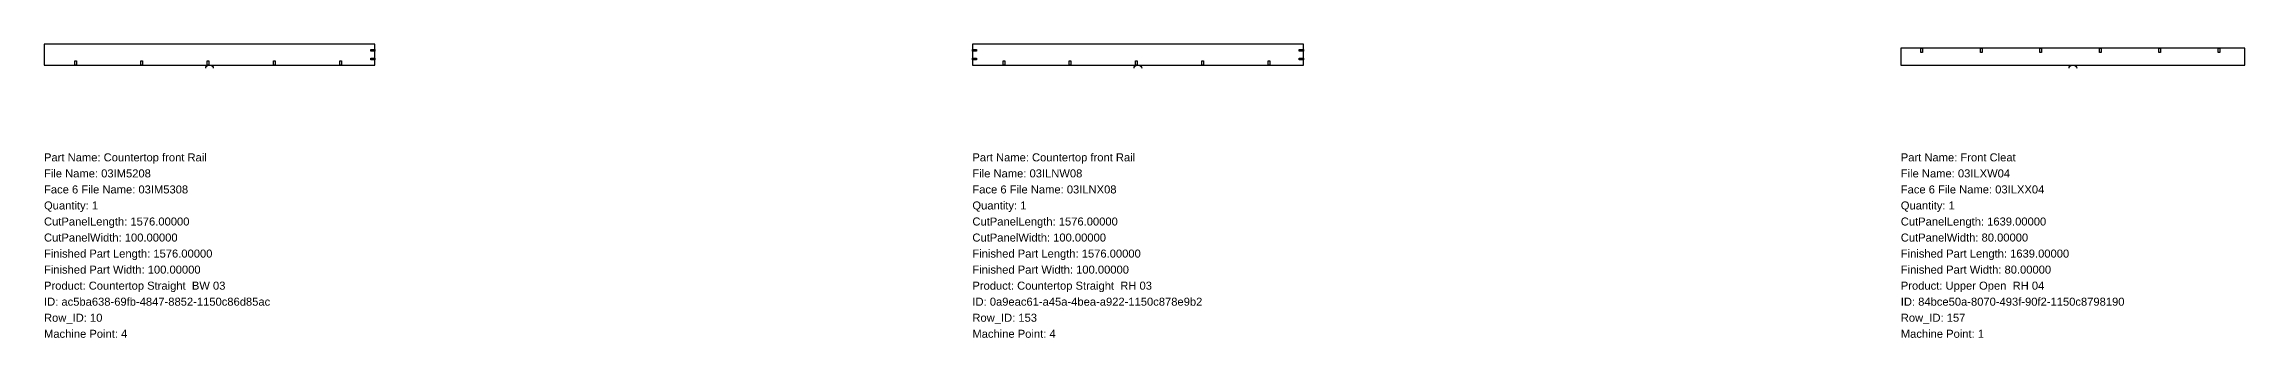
# Model space of a CAD drawing. Header units: inches. Extents: x 0 to 200771, y -1296 to 641.
# Drawn here: x 112298 to 122779, y -1296 to 100 of the extents above; entities that cross this region are included whole.
import ezdxf

# ---------------------------------------------------------------- set-up
doc = ezdxf.new("R2010")
doc.units = ezdxf.units.IN
doc.header["$MEASUREMENT"] = 0
for name, color, linetype in [('BORDER_Z18P0RT1001', 7, 'Continuous'), ('HBORE_Z9P0', 4, 'Continuous'), ('NESTTEXT', 1, 'Continuous')]:
    doc.layers.add(name, color=color, linetype=linetype)
doc.styles.get("Standard").update_dxf_attribs({"font": 'arial.ttf'})

msp = doc.modelspace()

# ---------------------------------------------------------------- linework, layer by layer
at = {"layer": 'BORDER_Z18P0RT1001', "color": 2}
for points in [[(113067.825, -15, -0.414213562), (113082.825, 0), (113874, 0), (113874, 100), (112298, 100), (112298, 0), (113089.175, 0, -0.414213562), (113104.175, -15)], [(117488.625, -15, -0.414213562), (117503.625, 0), (118294.8, 0), (118294.8, 100), (116718.8, 100), (116718.8, 0), (117509.975, 0, -0.414213562), (117524.975, -15)], [(121940.925, -15, -0.414213562), (121955.925, 0), (122778.6, 0), (122778.6, 80), (121139.6, 80), (121139.6, 0), (121962.275, 0, -0.414213562), (121977.275, -15)]]:
    msp.add_lwpolyline(points, format="xyb", dxfattribs=at)
at = {"layer": 'HBORE_Z9P0', "color": 4}
for points in [[(112444, 0), (112444, 20), (112452, 20), (112452, 0), (112444, 0)], [(112759.5, 0), (112759.5, 20), (112767.5, 20), (112767.5, 0), (112759.5, 0)], [(113075, 0), (113075, 20), (113083, 20), (113083, 0), (113075, 0)], [(113390.5, 0), (113390.5, 20), (113398.5, 20), (113398.5, 0), (113390.5, 0)], [(113706, 0), (113706, 20), (113714, 20), (113714, 0), (113706, 0)], [(113874, 66), (113854, 66), (113854, 74), (113874, 74), (113874, 66)], [(113874, 26), (113854, 26), (113854, 34), (113874, 34), (113874, 26)], [(116718.8, 74), (116738.8, 74), (116738.8, 66), (116718.8, 66), (116718.8, 74)], [(116718.8, 34), (116738.8, 34), (116738.8, 26), (116718.8, 26), (116718.8, 34)], [(116864.8, 0), (116864.8, 20), (116872.8, 20), (116872.8, 0), (116864.8, 0)], [(117180.3, 0), (117180.3, 20), (117188.3, 20), (117188.3, 0), (117180.3, 0)], [(117495.8, 0), (117495.8, 20), (117503.8, 20), (117503.8, 0), (117495.8, 0)], [(117811.3, 0), (117811.3, 20), (117819.3, 20), (117819.3, 0), (117811.3, 0)], [(118126.8, 0), (118126.8, 20), (118134.8, 20), (118134.8, 0), (118126.8, 0)], [(118294.8, 66), (118274.8, 66), (118274.8, 74), (118294.8, 74), (118294.8, 66)], [(118294.8, 26), (118274.8, 26), (118274.8, 34), (118294.8, 34), (118294.8, 26)], [(121243.6, 80), (121243.6, 60), (121235.6, 60), (121235.6, 80), (121243.6, 80)], [(121526.8, 80), (121526.8, 60), (121518.8, 60), (121518.8, 80), (121526.8, 80)], [(121810, 80), (121810, 60), (121802, 60), (121802, 80), (121810, 80)], [(122093.2, 80), (122093.2, 60), (122085.2, 60), (122085.2, 80), (122093.2, 80)], [(122376.4, 80), (122376.4, 60), (122368.4, 60), (122368.4, 80), (122376.4, 80)], [(122659.6, 80), (122659.6, 60), (122651.6, 60), (122651.6, 80), (122659.6, 80)]]:
    msp.add_lwpolyline(points, close=True, dxfattribs=at)

# ---------------------------------------------------------------- texts
at = {"layer": 'NESTTEXT', "color": 1}
for s, p in [('Part Name: Countertop front Rail', (112298, -457.2)), ('Part Name: Countertop front Rail', (116718.8, -457.2)), ('Part Name: Front Cleat', (121139.6, -457.2)), ('File Name: 03IM5208', (112298, -533.4)), ('File Name: 03ILNW08', (116718.8, -533.4)), ('File Name: 03ILXW04', (121139.6, -533.4)), ('Face 6 File Name: 03IM5308', (112298, -609.6)), ('Face 6 File Name: 03ILNX08', (116718.8, -609.6)), ('Face 6 File Name: 03ILXX04', (121139.6, -609.6)), ('Quantity: 1', (112298, -685.8)), ('CutPanelLength: 1576.00000', (112298, -762)), ('Quantity: 1', (116718.8, -685.8)), ('CutPanelLength: 1576.00000', (116718.8, -762)), ('Quantity: 1', (121139.6, -685.8)), ('CutPanelLength: 1639.00000', (121139.6, -762)), ('CutPanelWidth: 100.00000', (112298, -838.2)), ('CutPanelWidth: 100.00000', (116718.8, -838.2)), ('CutPanelWidth: 80.00000', (121139.6, -838.2)), ('Finished Part Length: 1576.00000', (112298, -914.4)), ('Finished Part Length: 1576.00000', (116718.8, -914.4)), ('Finished Part Length: 1639.00000', (121139.6, -914.4)), ('Finished Part Width: 100.00000', (112298, -990.6)), ('Product: Countertop Straight  BW 03', (112298, -1066.8)), ('Finished Part Width: 100.00000', (116718.8, -990.6)), ('Product: Countertop Straight  RH 03', (116718.8, -1066.8)), ('Finished Part Width: 80.00000', (121139.6, -990.6)), ('Product: Upper Open  RH 04', (121139.6, -1066.8)), ('ID: ac5ba638-69fb-4847-8852-1150c86d85ac', (112298, -1143)), ('ID: 0a9eac61-a45a-4bea-a922-1150c878e9b2', (116718.8, -1143)), ('ID: 84bce50a-8070-493f-90f2-1150c8798190', (121139.6, -1143)), ('Row_ID: 10', (112298, -1219.2)), ('Machine Point: 4', (112298, -1295.4)), ('Row_ID: 153', (116718.8, -1219.2)), ('Machine Point: 4', (116718.8, -1295.4)), ('Row_ID: 157', (121139.6, -1219.2)), ('Machine Point: 1', (121139.6, -1295.4))]:
    msp.add_text(s, height=38.1, dxfattribs=at).set_placement(p)

doc.saveas('drawing.dxf')
